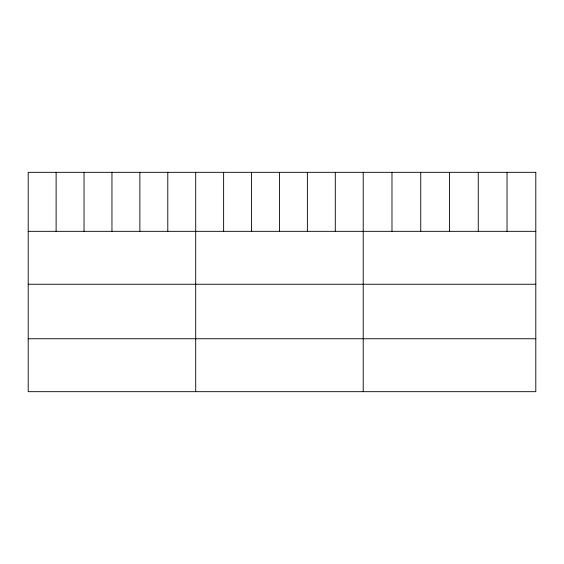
<?xml version="1.0" encoding="UTF-8"?>
<svg xmlns="http://www.w3.org/2000/svg" width="564" height="564" viewBox="0 0 564 564"><rect width="100%" height="100%" fill="white"/><g stroke="black" fill="none" stroke-linecap="round" stroke-linejoin="round"><path stroke-width="0.85" d="M28.2 231.332L535.8 231.332M28.2 284.249L535.8 284.249M28.2 338.76L535.8 338.76M507.036 172.323L507.036 231.332M478.272 172.323L478.272 231.332M449.508 172.323L449.508 231.332M420.744 172.323L420.744 231.332M391.98 172.323L391.98 231.332M363.216 172.323L363.216 391.677M335.298 172.323L335.298 231.332M307.38 172.323L307.38 231.332M279.462 172.323L279.462 231.332M251.544 172.323L251.544 231.332M223.626 172.323L223.626 231.332M195.708 172.323L195.708 391.677M167.79 172.323L167.79 231.332M139.872 172.323L139.872 231.332M111.954 172.323L111.954 231.332M84.036 172.323L84.036 231.332M56.118 172.323L56.118 231.332M535.8 172.323L28.2 172.323L28.2 391.677L535.8 391.677L535.8 172.323"/></g></svg>
